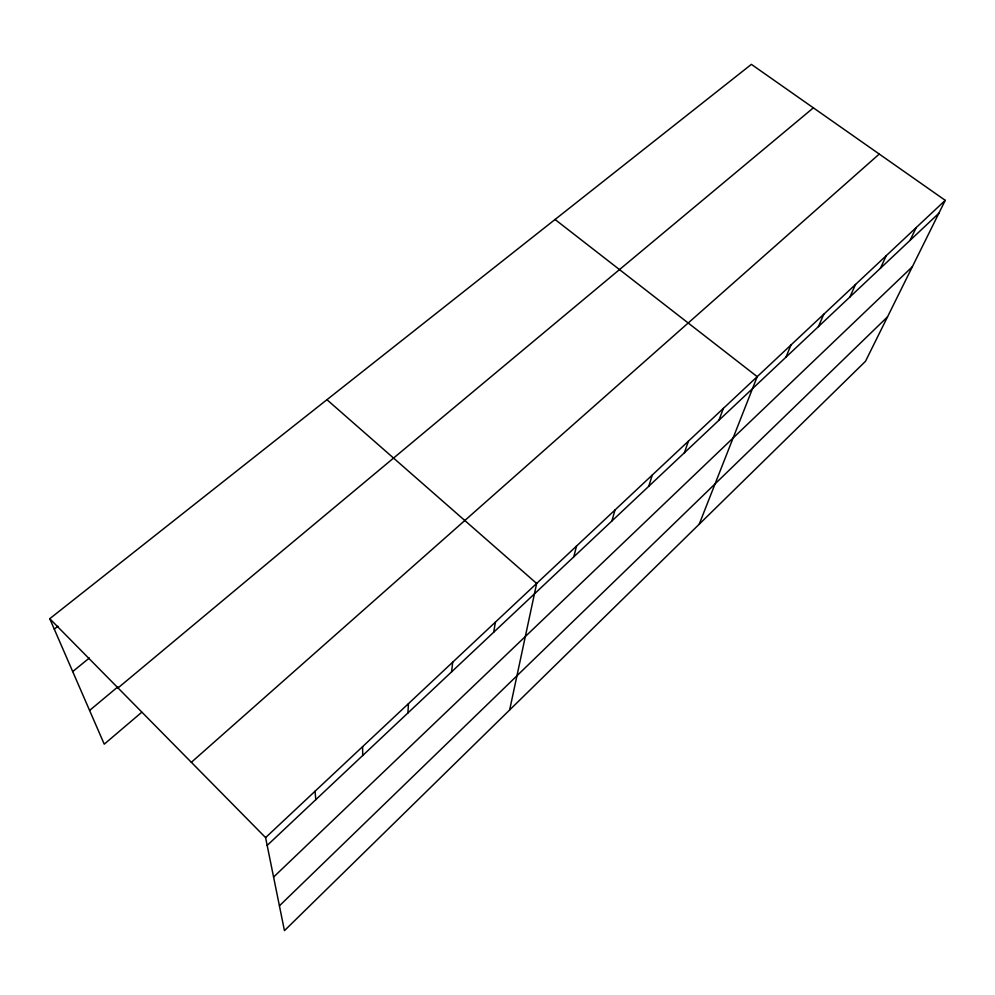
<?xml version="1.0" encoding="UTF-8"?>
<svg xmlns="http://www.w3.org/2000/svg" width="995" height="995" viewBox="0 0 995 995"><rect width="100%" height="100%" fill="white"/><g stroke="black" fill="none" stroke-linecap="round" stroke-linejoin="round"><path stroke-width="1.49" d="M407.925 712.942L408.46 703.652M451.568 671.874L452.7 662.172M493.707 632.211L495.41 622.124M509.651 709.957L536.653 583.456L326.932 399.704M573.792 556.852L576.503 546.093M611.863 521.007L615.034 509.962M648.715 486.331L652.322 475.013M684.398 452.737L688.403 441.171M718.975 420.201L723.353 408.41M699.211 524.216L757.207 376.657L555.048 219.485M785.963 357.155L791.013 344.954M818.412 326.621L823.773 314.246M849.879 297.007L855.538 284.47M880.413 268.264L886.334 255.578M910.052 240.367L916.233 227.556M945.25 200.343L865.501 361.284L284.446 930.636L265.59 837.603L49.75 618.703L751.387 64.364L945.25 200.343L265.59 837.603M279.421 905.823L887.515 316.858M273.588 877.055L912.34 266.747M267.182 845.414L938.845 213.278M191.351 762.307L879.257 154.051M141.787 712.233L104.239 744.16L49.75 618.703M89.587 710.43L117.82 686.886M118.032 687.943L813.375 107.846M72.71 671.563L89.351 658.006M54.277 629.126L57.897 626.241M315.005 791.286L315.825 799.619M362.59 746.66L362.715 755.504"/></g></svg>
